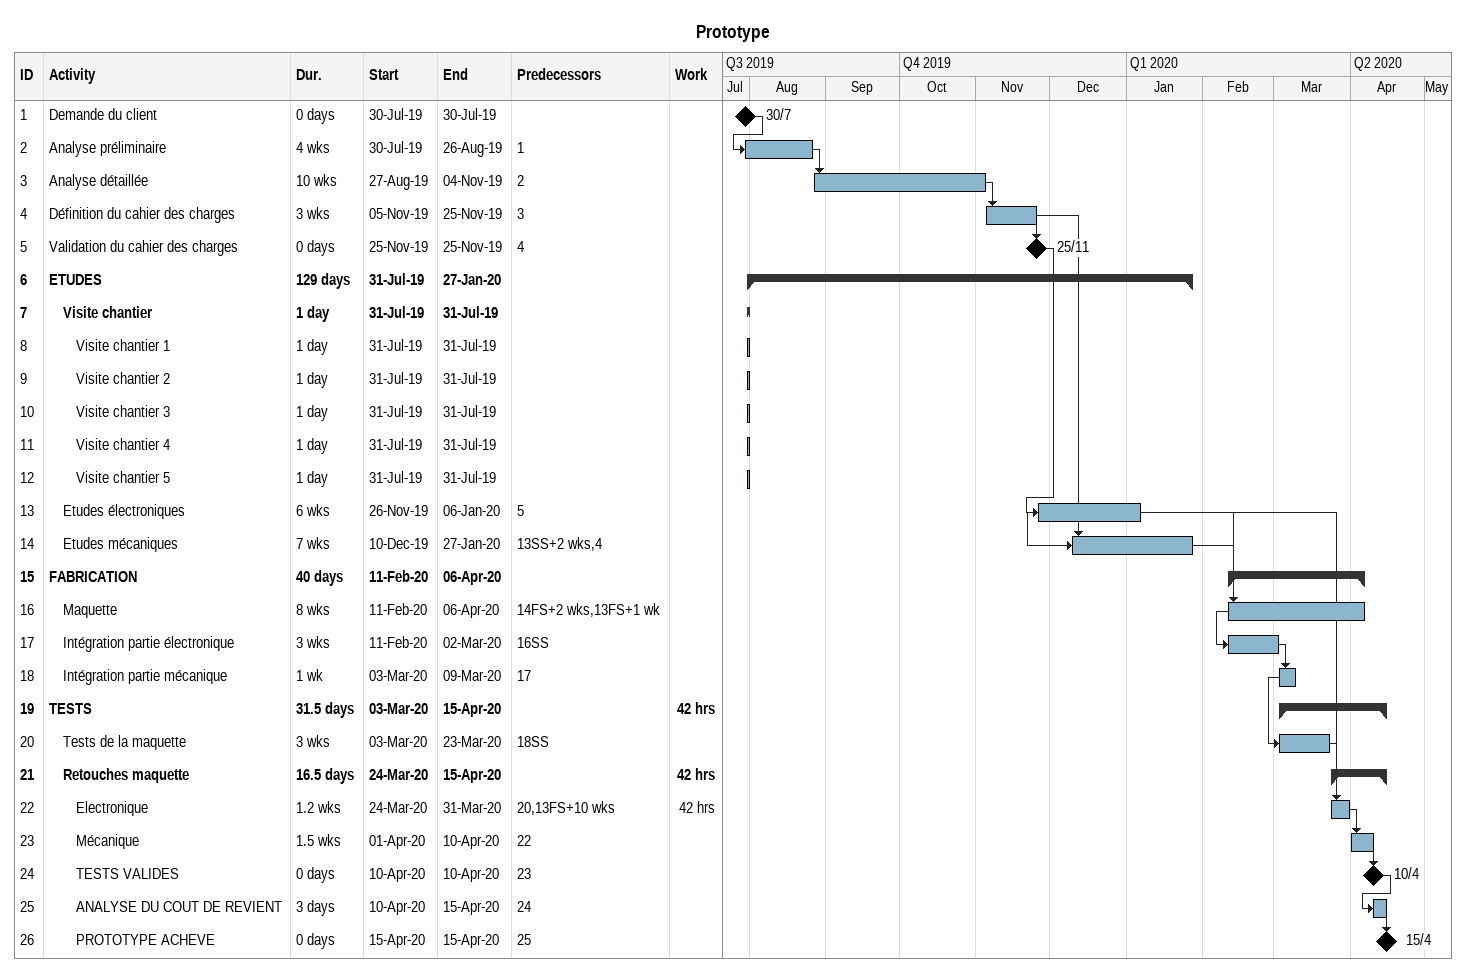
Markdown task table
Prototype

| ID | Level | Task | Duration | Start | Finish | Predecessors | Work (h) |
|---|---|---|---|---|---|---|---|
| 1 | 1 | Demande du client | 0d | 2019-07-30 | 2019-07-30 |  |  |
| 2 | 1 | Analyse préliminaire | 4w | 2019-07-30 | 2019-08-26 | 1 |  |
| 3 | 1 | Analyse détaillée | 10w | 2019-08-27 | 2019-11-04 | 2 |  |
| 4 | 1 | Définition du cahier des charges | 3w | 2019-11-05 | 2019-11-25 | 3 |  |
| 5 | 1 | Validation du cahier des charges | 0d | 2019-11-25 | 2019-11-25 | 4 |  |
| 6 | 1 | **ETUDES** | 129d | 2019-07-31 | 2020-01-27 |  |  |
| 7 | 2 | **Visite chantier** | 1d | 2019-07-31 | 2019-07-31 |  |  |
| 8 | 3 | Visite chantier 1 | 1d | 2019-07-31 | 2019-07-31 |  |  |
| 9 | 3 | Visite chantier 2 | 1d | 2019-07-31 | 2019-07-31 |  |  |
| 10 | 3 | Visite chantier 3 | 1d | 2019-07-31 | 2019-07-31 |  |  |
| 11 | 3 | Visite chantier 4 | 1d | 2019-07-31 | 2019-07-31 |  |  |
| 12 | 3 | Visite chantier 5 | 1d | 2019-07-31 | 2019-07-31 |  |  |
| 13 | 2 | Etudes électroniques | 6w | 2019-11-26 | 2020-01-06 | 5 |  |
| 14 | 2 | Etudes mécaniques | 7w | 2019-12-10 | 2020-01-27 | 13SS+2w, 4 |  |
| 15 | 1 | **FABRICATION** | 40d | 2020-02-11 | 2020-04-06 |  |  |
| 16 | 2 | Maquette | 8w | 2020-02-11 | 2020-04-06 | 14FS+2w, 13FS+1w |  |
| 17 | 2 | Intégration partie électronique | 3w | 2020-02-11 | 2020-03-02 | 16SS |  |
| 18 | 2 | Intégration partie mécanique | 1w | 2020-03-03 | 2020-03-09 | 17 |  |
| 19 | 1 | **TESTS** | 31.5d | 2020-03-03 | 2020-04-15 |  | 42 |
| 20 | 2 | Tests de la maquette | 3w | 2020-03-03 | 2020-03-23 | 18SS |  |
| 21 | 2 | **Retouches maquette** | 16.5d | 2020-03-24 | 2020-04-15 |  | 42 |
| 22 | 3 | Electronique | 1.2w | 2020-03-24 | 2020-03-31 | 20, 13FS+10w | 42 |
| 23 | 3 | Mécanique | 1.5w | 2020-04-01 | 2020-04-10 | 22 |  |
| 24 | 3 | TESTS VALIDES | 0d | 2020-04-10 | 2020-04-10 | 23 |  |
| 25 | 3 | ANALYSE DU COUT DE REVIENT | 3d | 2020-04-10 | 2020-04-15 | 24 |  |
| 26 | 3 | PROTOTYPE ACHEVE | 0d | 2020-04-15 | 2020-04-15 | 25 |  |
